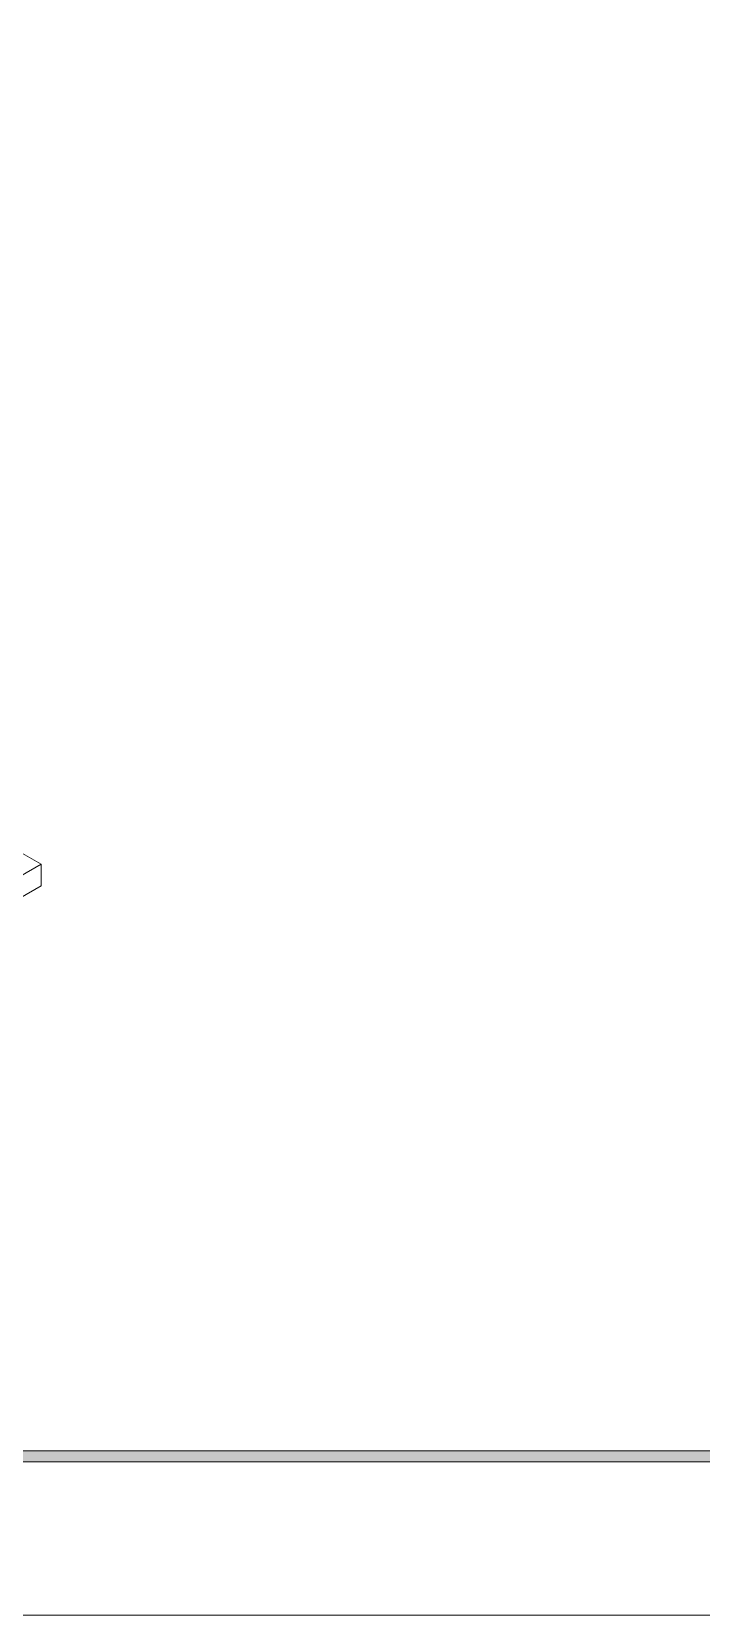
# Model space of a CAD drawing. Header units: millimetres. Extents: x 0 to 586, y 0 to 414.
# Drawn here: x 198.1 to 239.7, y 0 to 98.2 of the extents above; entities that cross this region are included whole.
import ezdxf

# ---------------------------------------------------------------- set-up
doc = ezdxf.new("R2010")
doc.units = ezdxf.units.MM

msp = doc.modelspace()

# ---------------------------------------------------------------- hatches: boundary and pattern name
h = msp.add_hatch(color=0)
h.dxf.hatch_style = 2
h.paths.add_polyline_path([(24.302861, 9.514417), (24.994306, 10.205861), (575.429944, 10.205861), (576.117861, 9.514417)])

# ---------------------------------------------------------------- linework, layer by layer
at = {"color": 0, "lineweight": 0}
for points in [[(0, 0), (585.632278, 0), (585.632278, 414.0835), (0, 414.0835)], [(24.302861, 9.514417), (24.994306, 10.205861), (575.429944, 10.205861), (576.117861, 9.514417)]]:
    msp.add_lwpolyline(points, close=True, dxfattribs=at)
for points in [[(198.737361, 46.566667), (197.573194, 47.236944)], [(177.821167, 34.491083), (198.737361, 46.566667)], [(198.737361, 46.566667), (198.737361, 45.222583)], [(198.737361, 45.222583), (177.821167, 33.147)]]:
    msp.add_lwpolyline(points, dxfattribs=at)

doc.saveas('drawing.dxf')
